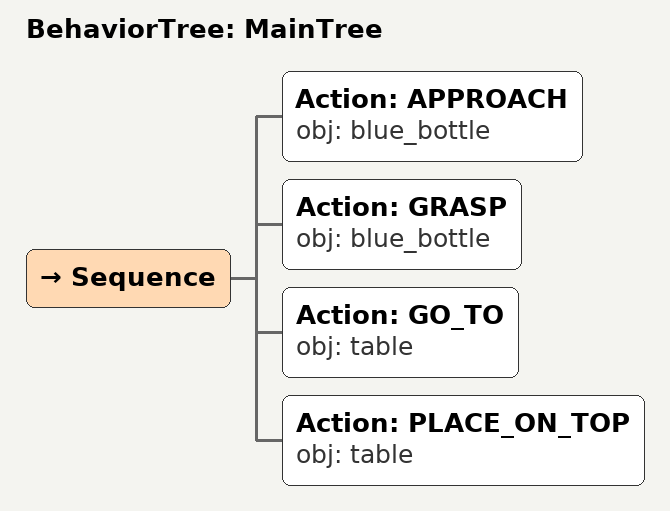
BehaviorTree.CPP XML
<root main_tree_to_execute="MainTree">
  <BehaviorTree ID="MainTree">
    <Sequence>
      <!-- Approach blue_bottle -->
      <Action ID="APPROACH" obj="blue_bottle" />
      <!-- Grasp blue_bottle -->
      <Action ID="GRASP" obj="blue_bottle" />
      <!-- Go to table -->
      <Action ID="GO_TO" obj="table" />
      <!-- Place on table -->
      <Action ID="PLACE_ON_TOP" obj="table" />
    </Sequence>
  </BehaviorTree>
</root>
